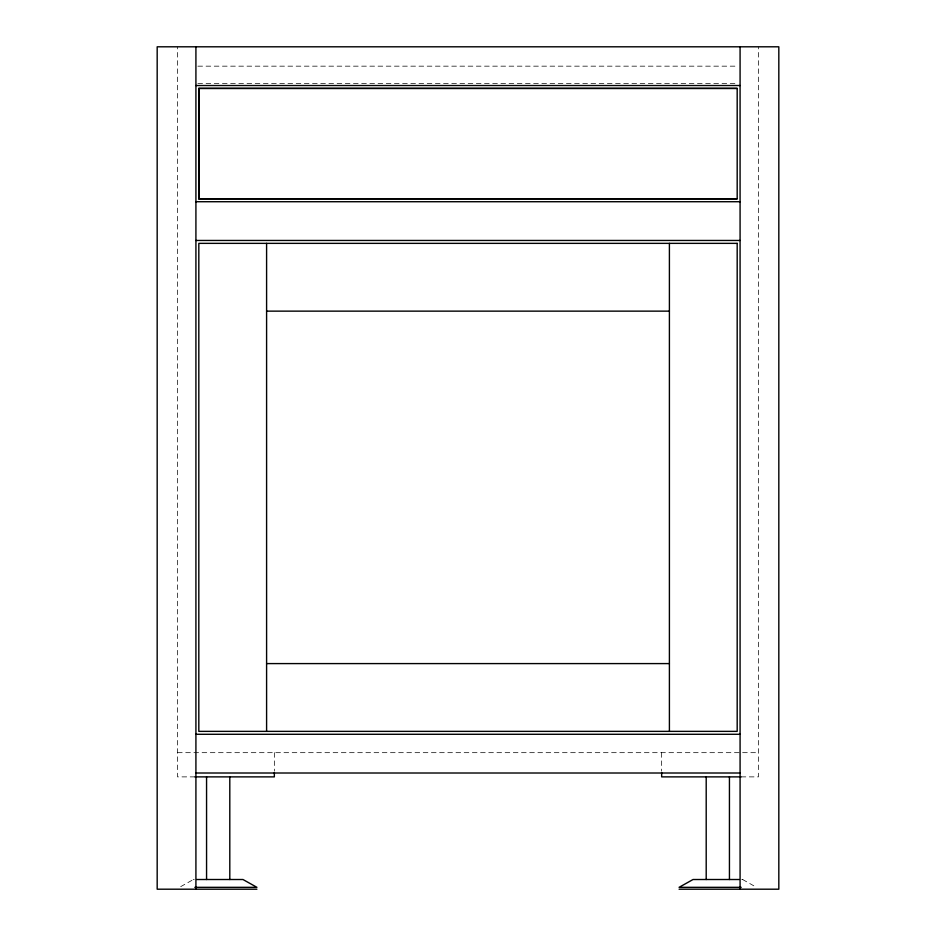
<?xml version="1.0" encoding="UTF-8"?>
<svg xmlns="http://www.w3.org/2000/svg" width="936" height="936" viewBox="0 0 936 936"><rect width="100%" height="100%" fill="white"/><g stroke="black" fill="none" stroke-linecap="round" stroke-linejoin="round"><path stroke-width="0.7" stroke-dasharray="4.68 3.51" d="M180.718 886.626L193.401 879.512M197.87 66.163L738.13 66.163M197.87 83.596L738.13 83.596M177.512 752.673L758.488 752.673M194.863 776.88L177.512 776.88L177.512 46.8M741.136 776.88L758.488 776.88L758.488 46.8M193.167 879.512L194.243 879.512M741.757 879.512L742.833 879.512M742.599 879.512L755.282 886.626M661.658 752.673L661.658 771.182M274.342 752.673L274.342 771.182"/><path stroke-width="1.4" d="M195.916 85.527L740.083 85.527M198.818 88.44L737.182 88.44M198.818 198.748L737.182 198.748L737.182 88.37L198.818 88.37L198.818 198.818L737.182 198.818M195.916 201.72L740.083 201.72M195.916 240.458L740.083 240.458M266.596 311.138L669.404 311.138M266.596 663.589L669.404 663.589M195.916 734.28L740.083 734.28M195.916 773.007L740.083 773.007M194.863 776.88L274.342 776.88L274.342 772.61M741.136 776.88L661.658 776.88L661.658 772.61M196.724 879.512L242.962 879.512L256.92 887.328L194.805 887.328M739.276 879.512L693.038 879.512L679.08 887.328L741.195 887.328M256.92 889.2L157.178 889.2L157.178 46.8L778.822 46.8L778.822 889.2L679.08 889.2M740.083 46.8L740.083 889.2M729.437 776.88L729.437 879.512M706.2 776.88L706.2 879.512M669.404 243.36L669.404 731.367M266.596 243.36L266.596 731.367M229.8 776.88L229.8 879.512M206.564 776.88L206.564 879.512M198.888 88.44L198.888 198.818M195.916 46.8L195.916 889.2M737.182 243.36L198.818 243.36L198.818 731.367L737.182 731.367L737.182 243.36"/></g></svg>
